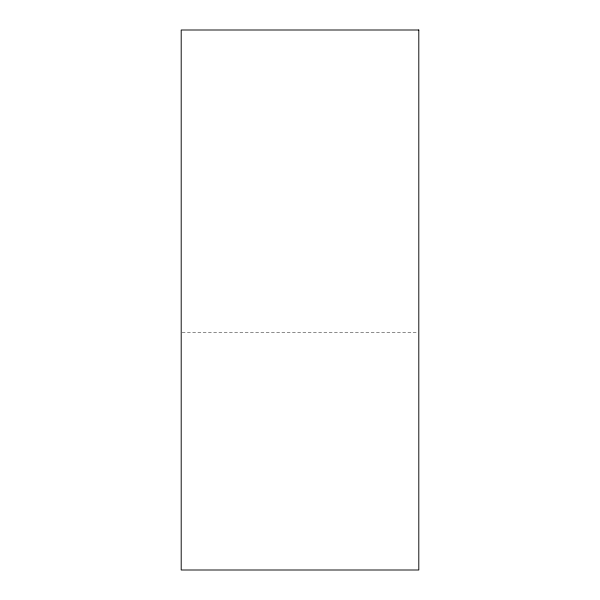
<?xml version="1.0" encoding="UTF-8"?>
<svg xmlns="http://www.w3.org/2000/svg" width="600" height="600" viewBox="0 0 600 600"><rect width="100%" height="100%" fill="white"/><g stroke="black" fill="none" stroke-linecap="round" stroke-linejoin="round"><path stroke-width="0.45" stroke-dasharray="3 2.25" d="M182.137 332.4L417.862 332.4"/><path stroke-width="0.9" d="M418.8 30L181.2 30L181.2 570L418.8 570L418.8 30"/></g></svg>
